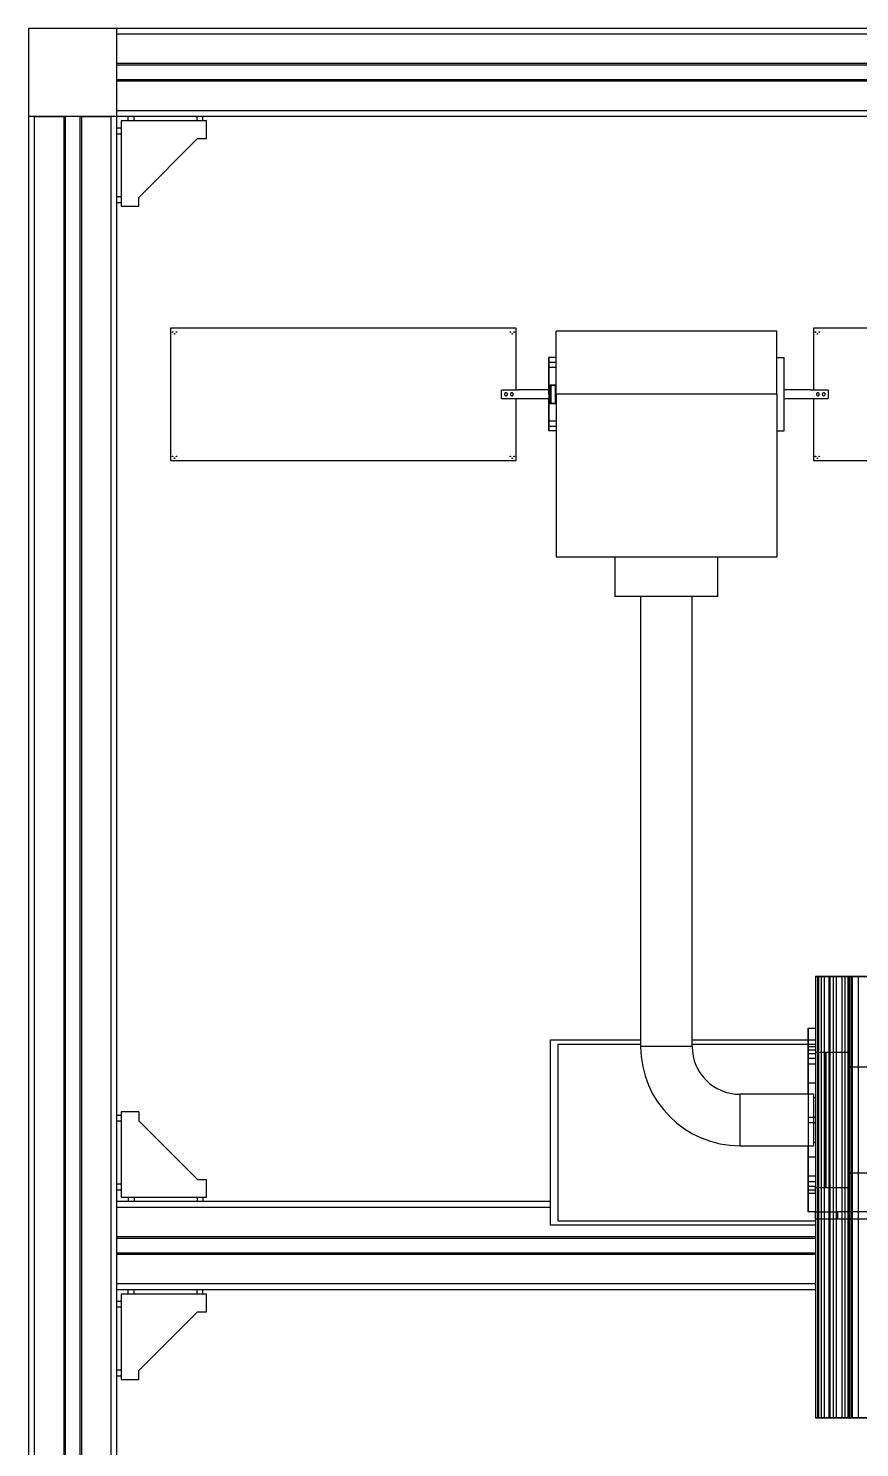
# Model space of a CAD drawing. Header units: millimetres. Extents: x 15 to 836, y 5 to 831.
# Drawn here: x 584.7 to 697.7, y 206.4 to 399.5 of the extents above; entities that cross this region are included whole.
import ezdxf

# ---------------------------------------------------------------- set-up
doc = ezdxf.new("R2010")
doc.units = ezdxf.units.MM

msp = doc.modelspace()

# ---------------------------------------------------------------- linework, layer by layer
at = {"color": 7, "linetype": 'Continuous', "lineweight": 25}
for p, q in [((596.67, 399.51), (584.67, 399.51)), ((584.67, 399.51), (584.67, 387.51)), ((596.67, 399.51), (596.67, 387.51)), ((756.67, 399.51), (596.67, 399.51)), ((756.67, 398.71), (596.67, 398.71)), ((596.67, 398.71), (596.67, 394.71)), ((756.67, 394.71), (596.67, 394.71)), ((756.67, 394.51), (596.67, 394.51)), ((756.67, 392.51), (596.67, 392.51)), ((596.67, 392.31), (596.67, 388.31)), ((756.67, 392.31), (596.67, 392.31)), ((756.67, 388.31), (596.67, 388.31)), ((596.67, 387.51), (584.67, 387.51)), ((584.67, 387.51), (584.67, 87.51)), ((585.47, 387.51), (585.47, 87.51)), ((585.47, 387.51), (589.47, 387.51)), ((589.47, 387.51), (589.47, 87.51)), ((589.67, 387.51), (589.67, 87.51)), ((591.67, 387.51), (591.67, 87.51)), ((591.87, 387.51), (591.87, 87.51)), ((591.87, 387.51), (595.87, 387.51)), ((595.87, 387.51), (595.87, 87.51)), ((756.67, 387.51), (596.67, 387.51)), ((596.67, 387.51), (596.67, 87.51)), ((597.27, 386.91), (597.27, 375.31)), ((608.87, 386.91), (597.27, 386.91)), ((598.25, 386.91), (598.25, 387.51)), ((599.05, 386.91), (599.05, 387.51)), ((607.6, 386.91), (607.6, 387.51)), ((608.4, 386.91), (608.4, 387.51)), ((608.87, 384.51), (608.87, 386.91)), ((597.27, 385.93), (596.67, 385.93)), ((597.27, 385.13), (596.67, 385.13)), ((599.67, 376.51), (607.67, 384.51)), ((607.67, 384.51), (608.87, 384.51)), ((597.27, 376.58), (596.67, 376.58)), ((599.67, 375.31), (599.67, 376.51)), ((597.27, 375.78), (596.67, 375.78)), ((597.27, 375.31), (599.67, 375.31)), ((604, 358.74), (604, 340.74)), ((651, 358.74), (604, 358.74)), ((651, 350.3), (651, 358.74)), ((656.41, 349.74), (656.41, 358.34)), ((686.41, 358.34), (656.41, 358.34)), ((686.41, 349.74), (686.41, 358.34)), ((691.4, 358.74), (691.4, 350.3)), ((738.4, 358.74), (691.4, 358.74)), ((655.41, 354.74), (655.41, 344.74)), ((656.41, 354.74), (655.41, 354.74)), ((655.41, 350.34), (655.41, 354.74)), ((656.41, 354.07), (655.41, 354.07)), ((656.41, 354.07), (655.41, 354.07)), ((655.41, 353.41), (655.41, 354.07)), ((655.41, 353.41), (655.41, 354.07)), ((655.41, 353.41), (656.41, 353.41)), ((655.41, 353.41), (656.41, 353.41)), ((686.41, 354.74), (687.41, 354.74)), ((687.41, 344.74), (687.41, 354.74)), ((649, 349.17), (649, 350.3)), ((651.4, 350.3), (649, 350.3)), ((655.61, 350.34), (651.4, 350.34)), ((651.4, 350.34), (651.4, 350.3)), ((655.61, 350.54), (655.41, 350.54)), ((655.41, 349.74), (655.41, 350.54)), ((655.41, 349.74), (655.41, 348.94)), ((656.41, 350.99), (655.61, 350.99)), ((655.61, 349.74), (655.61, 350.98)), ((655.61, 349.74), (655.61, 350.84)), ((655.61, 348.64), (655.61, 349.74)), ((655.61, 349.74), (655.61, 348.5)), ((656.31, 350.94), (655.71, 350.94)), ((655.71, 350.94), (655.71, 349.74)), ((655.71, 349.74), (655.71, 348.54)), ((656.31, 349.74), (656.31, 350.94)), ((656.31, 348.54), (656.31, 349.74)), ((686.41, 349.74), (656.41, 349.74)), ((656.41, 349.74), (656.41, 327.61)), ((686.41, 349.74), (686.41, 327.61)), ((691, 350.34), (687.41, 350.34)), ((691, 350.3), (691, 350.34)), ((693.4, 350.3), (691, 350.3)), ((693.4, 350.3), (693.4, 349.17)), ((649, 349.17), (651.4, 349.17)), ((651, 340.74), (651, 349.17)), ((651.4, 349.17), (651.4, 349.14)), ((651.4, 349.14), (655.61, 349.14)), ((655.41, 344.74), (655.41, 349.14)), ((655.41, 348.94), (655.61, 348.94)), ((655.61, 348.49), (656.41, 348.49)), ((655.71, 348.54), (656.31, 348.54)), ((687.41, 349.14), (691, 349.14)), ((691, 349.17), (693.4, 349.17)), ((691, 349.14), (691, 349.17)), ((691.4, 349.17), (691.4, 340.74)), ((656.41, 346.07), (655.41, 346.07)), ((656.41, 346.07), (655.41, 346.07)), ((655.41, 345.41), (655.41, 346.07)), ((655.41, 345.41), (655.41, 346.07)), ((655.41, 345.41), (656.41, 345.41)), ((655.41, 345.41), (656.41, 345.41)), ((656.41, 344.74), (655.41, 344.74)), ((686.41, 344.74), (687.41, 344.74)), ((604, 340.74), (651, 340.74)), ((691.4, 340.74), (738.4, 340.74)), ((656.41, 327.61), (686.41, 327.61)), ((664.41, 327.61), (664.41, 322.21)), ((678.41, 322.21), (678.41, 327.61)), ((678.41, 322.21), (664.41, 322.21)), ((667.91, 322.21), (667.91, 261.01)), ((674.91, 261.01), (674.91, 322.21)), ((691.67, 270.51), (692.47, 270.51)), ((691.67, 270.51), (691.67, 210.51)), ((691.97, 270.51), (691.67, 270.51)), ((692.47, 270.51), (691.67, 270.51)), ((691.67, 270.51), (691.67, 260.21)), ((691.67, 270.51), (692.47, 270.51)), ((691.97, 270.51), (691.97, 210.51)), ((692.87, 270.51), (691.97, 270.51)), ((692.07, 270.51), (695.27, 270.51)), ((692.07, 270.51), (692.07, 210.51)), ((693.64, 270.51), (692.07, 270.51)), ((692.47, 270.51), (696.47, 270.51)), ((692.47, 270.51), (692.47, 210.51)), ((692.47, 270.51), (692.47, 260.21)), ((692.87, 270.51), (692.87, 210.51)), ((693.47, 270.51), (692.87, 270.51)), ((694.07, 270.51), (693.47, 270.51)), ((693.47, 270.51), (693.47, 210.51)), ((693.64, 270.51), (693.64, 210.51)), ((694.47, 270.51), (693.64, 270.51)), ((694.07, 270.51), (694.07, 210.51)), ((694.47, 270.51), (694.47, 210.51)), ((695.68, 270.51), (694.47, 270.51)), ((695.27, 270.51), (695.27, 210.51)), ((695.27, 270.51), (696.11, 270.51)), ((696.67, 270.51), (695.67, 270.51)), ((695.67, 270.51), (695.67, 210.51)), ((695.67, 270.51), (696.27, 270.51)), ((697.47, 270.51), (695.68, 270.51)), ((695.68, 270.51), (695.68, 210.51)), ((695.68, 270.51), (697.47, 270.51)), ((696.07, 270.51), (696.07, 210.51)), ((699.27, 270.51), (696.08, 270.51)), ((696.11, 270.51), (696.11, 210.51)), ((696.11, 270.51), (697.47, 270.51)), ((696.27, 270.51), (696.27, 210.51)), ((696.27, 270.51), (699.07, 270.51)), ((696.47, 270.51), (696.47, 210.51)), ((696.47, 270.51), (696.67, 270.51)), ((696.47, 270.51), (696.47, 258.21)), ((696.67, 270.51), (696.67, 210.51)), ((696.67, 270.51), (696.67, 258.21)), ((696.67, 270.51), (698.67, 270.51)), ((697.47, 270.51), (697.47, 210.51)), ((690.67, 260.51), (690.67, 263.51)), ((690.67, 263.51), (691.67, 263.51)), ((690.67, 263.51), (690.67, 260.51)), ((691.67, 263.51), (691.67, 260.51)), ((655.67, 236.71), (655.67, 261.91)), ((655.67, 261.91), (667.91, 261.91)), ((656.67, 261.31), (656.67, 237.31)), ((656.67, 261.31), (667.91, 261.31)), ((674.91, 261.01), (667.91, 261.01)), ((674.91, 261.91), (691.67, 261.91)), ((674.91, 261.31), (691.67, 261.31)), ((691.67, 260.95), (690.67, 260.95)), ((691.67, 260.95), (690.67, 260.95)), ((690.67, 260.95), (690.67, 260.07)), ((690.67, 260.07), (690.67, 260.95)), ((691.67, 260.95), (691.67, 260.07)), ((690.67, 260.51), (690.67, 241.51)), ((691.67, 260.51), (690.67, 260.51)), ((690.67, 254.51), (690.67, 260.51)), ((690.67, 260.07), (691.67, 260.07)), ((690.67, 260.07), (691.67, 260.07)), ((691.67, 259.37), (690.67, 259.37)), ((690.67, 259.37), (690.67, 258.65)), ((691.67, 260.51), (691.67, 241.51)), ((693.07, 260.21), (691.67, 260.21)), ((691.67, 260.21), (691.67, 247.49)), ((696.27, 260.21), (693.07, 260.21)), ((693.07, 241.81), (693.07, 260.21)), ((693.07, 260.21), (693.07, 247.49)), ((696.27, 241.81), (696.27, 260.21)), ((690.67, 258.65), (691.67, 258.65)), ((721.47, 258.21), (696.27, 258.21)), ((691.67, 256.01), (690.67, 256.01)), ((690.67, 256.01), (690.67, 246.02)), ((690.67, 254.51), (690.67, 256.01)), ((691.41, 254.51), (681.41, 254.51)), ((681.41, 254.51), (681.41, 247.51)), ((691.41, 254.51), (691.41, 247.51)), ((691.67, 254.01), (691.41, 254.01)), ((597.27, 251.63), (596.67, 251.63)), ((597.27, 252.11), (597.27, 240.51)), ((599.67, 252.11), (597.27, 252.11)), ((599.67, 252.11), (599.67, 250.91)), ((691.67, 251.37), (690.67, 251.37)), ((690.67, 251.37), (690.67, 250.65)), ((597.27, 250.83), (596.67, 250.83)), ((599.67, 250.91), (607.67, 242.91)), ((690.67, 250.65), (691.67, 250.65)), ((681.41, 247.51), (691.41, 247.51)), ((690.67, 241.51), (690.67, 247.51)), ((691.41, 248.01), (691.67, 248.01)), ((691.67, 247.49), (691.67, 241.81)), ((693.07, 247.49), (693.07, 241.81)), ((690.67, 246.01), (691.67, 246.01)), ((691.67, 243.37), (690.67, 243.37)), ((690.67, 243.37), (690.67, 242.65)), ((696.27, 243.81), (698.67, 243.81)), ((696.47, 243.81), (696.47, 238.51)), ((696.67, 243.81), (696.67, 238.51)), ((597.27, 242.28), (596.67, 242.28)), ((597.27, 241.48), (596.67, 241.48)), ((607.67, 242.91), (608.87, 242.91)), ((608.87, 240.51), (608.87, 242.91)), ((690.67, 242.65), (691.67, 242.65)), ((691.67, 241.95), (690.67, 241.95)), ((691.67, 241.95), (690.67, 241.95)), ((690.67, 241.07), (690.67, 241.95)), ((690.67, 241.95), (690.67, 241.07)), ((690.67, 241.51), (691.67, 241.51)), ((690.67, 238.51), (690.67, 241.51)), ((690.67, 241.51), (690.67, 238.51)), ((691.67, 241.07), (691.67, 241.95)), ((691.67, 241.81), (693.07, 241.81)), ((691.67, 241.81), (691.67, 238.51)), ((691.67, 241.51), (691.67, 238.51)), ((692.47, 241.81), (692.47, 238.51)), ((693.07, 241.81), (696.27, 241.81)), ((655.67, 239.91), (596.67, 239.91)), ((597.27, 240.51), (608.87, 240.51)), ((598.25, 240.51), (598.25, 239.91)), ((599.05, 240.51), (599.05, 239.91)), ((607.6, 240.51), (607.6, 239.91)), ((608.4, 240.51), (608.4, 239.91)), ((690.67, 241.07), (691.67, 241.07)), ((690.67, 241.07), (691.67, 241.07)), ((655.67, 239.11), (596.67, 239.11)), ((691.67, 238.51), (690.67, 238.51)), ((691.67, 237.51), (691.67, 238.51)), ((691.67, 238.51), (694.67, 238.51)), ((694.67, 237.51), (691.67, 237.51)), ((691.67, 237.51), (691.67, 210.51)), ((692.47, 237.51), (692.47, 210.51)), ((694.67, 238.51), (694.67, 237.51)), ((703.67, 238.51), (694.67, 238.51)), ((703.67, 237.51), (694.67, 237.51)), ((696.47, 237.51), (696.47, 210.51)), ((696.67, 237.51), (696.67, 210.51)), ((691.67, 236.71), (655.67, 236.71)), ((656.67, 237.31), (691.67, 237.31)), ((691.67, 235.11), (596.67, 235.11)), ((691.67, 234.91), (596.67, 234.91)), ((691.67, 232.91), (596.67, 232.91)), ((691.67, 232.71), (596.67, 232.71)), ((691.67, 228.71), (596.67, 228.71)), ((691.67, 227.91), (596.67, 227.91)), ((598.25, 227.31), (598.25, 227.91)), ((599.05, 227.31), (599.05, 227.91)), ((607.6, 227.31), (607.6, 227.91)), ((608.4, 227.31), (608.4, 227.91)), ((597.27, 226.33), (596.67, 226.33)), ((597.27, 227.31), (597.27, 215.71)), ((608.87, 227.31), (597.27, 227.31)), ((608.87, 224.91), (608.87, 227.31)), ((597.27, 225.53), (596.67, 225.53)), ((599.67, 216.91), (607.67, 224.91)), ((607.67, 224.91), (608.87, 224.91)), ((597.27, 216.98), (596.67, 216.98)), ((599.67, 215.71), (599.67, 216.91)), ((597.27, 216.18), (596.67, 216.18)), ((597.27, 215.71), (599.67, 215.71)), ((691.67, 210.51), (692.47, 210.51)), ((691.97, 210.51), (691.67, 210.51)), ((692.47, 210.51), (691.67, 210.51)), ((691.67, 210.51), (692.47, 210.51)), ((692.87, 210.51), (691.97, 210.51)), ((692.07, 210.51), (695.27, 210.51)), ((693.64, 210.51), (692.07, 210.51)), ((692.47, 210.51), (696.47, 210.51)), ((693.47, 210.51), (692.87, 210.51)), ((694.07, 210.51), (693.47, 210.51)), ((694.47, 210.51), (693.64, 210.51)), ((695.68, 210.51), (694.47, 210.51)), ((695.27, 210.51), (696.11, 210.51)), ((696.67, 210.51), (695.67, 210.51)), ((695.67, 210.51), (696.27, 210.51)), ((697.47, 210.51), (695.68, 210.51)), ((695.68, 210.51), (697.47, 210.51)), ((699.27, 210.51), (696.08, 210.51)), ((696.11, 210.51), (697.47, 210.51)), ((696.27, 210.51), (699.07, 210.51)), ((696.47, 210.51), (696.67, 210.51)), ((696.67, 210.51), (698.67, 210.51))]:
    msp.add_line(p, q, dxfattribs=at)
for centre in [(604.28, 358.2), (604.54, 357.94), (604.79, 358.2), (650.2, 358.2), (650.46, 357.94), (650.71, 358.2), (691.68, 358.2), (691.94, 357.94), (692.19, 358.2), (604.28, 341.28), (604.54, 341.02), (604.79, 341.28), (650.2, 341.28), (650.46, 341.02), (650.71, 341.28), (691.68, 341.28), (691.94, 341.02), (692.19, 341.28)]:
    msp.add_circle(centre, 0.045, dxfattribs=at)
for centre, radius, start, end in [((655.71, 350.84), 0.1, 90, 180), ((656.31, 350.84), 0.1, 0, 90), ((655.71, 348.64), 0.1, 180, 270), ((656.31, 348.64), 0.1, 270, 0), ((681.41, 261.01), 13.5, 180, 270), ((681.41, 261.01), 6.5, 180, 270)]:
    msp.add_arc(centre, radius, start, end, dxfattribs=at)
for points, knots in [([(649.4, 349.74), (649.4, 349.76), (649.4, 349.8), (649.44, 349.86), (649.48, 349.91), (649.55, 349.93), (649.62, 349.94), (649.68, 349.92), (649.73, 349.89), (649.78, 349.84), (649.8, 349.77), (649.8, 349.7), (649.78, 349.64), (649.74, 349.59), (649.68, 349.55), (649.61, 349.53), (649.55, 349.54), (649.49, 349.57), (649.44, 349.61), (649.4, 349.67), (649.4, 349.72), (649.4, 349.74)], [0, 0, 0, 0, 0.051721, 0.103381, 0.156663, 0.211449, 0.264367, 0.314887, 0.366242, 0.420274, 0.474812, 0.526979, 0.577655, 0.629681, 0.684062, 0.738299, 0.78975, 0.840251, 0.892967, 0.947713, 1, 1, 1, 1]), ([(650.2, 349.74), (650.2, 349.76), (650.2, 349.8), (650.24, 349.86), (650.28, 349.91), (650.35, 349.93), (650.42, 349.94), (650.48, 349.92), (650.53, 349.89), (650.58, 349.84), (650.6, 349.77), (650.6, 349.7), (650.58, 349.64), (650.54, 349.59), (650.48, 349.55), (650.41, 349.53), (650.35, 349.54), (650.29, 349.57), (650.24, 349.61), (650.2, 349.67), (650.2, 349.72), (650.2, 349.74)], [0, 0, 0, 0, 0.0517213, 0.1033808, 0.1566628, 0.2114489, 0.264367, 0.3148865, 0.3662422, 0.4202737, 0.4748118, 0.526979, 0.577655, 0.6296814, 0.6840622, 0.7382989, 0.7897503, 0.840251, 0.8929667, 0.9477134, 1, 1, 1, 1]), ([(691.8, 349.74), (691.8, 349.76), (691.8, 349.8), (691.84, 349.86), (691.88, 349.91), (691.95, 349.93), (692.02, 349.94), (692.08, 349.92), (692.13, 349.89), (692.18, 349.84), (692.2, 349.77), (692.2, 349.7), (692.18, 349.64), (692.14, 349.59), (692.08, 349.55), (692.01, 349.53), (691.95, 349.54), (691.89, 349.57), (691.84, 349.61), (691.8, 349.67), (691.8, 349.72), (691.8, 349.74)], [0, 0, 0, 0, 0.051721, 0.103381, 0.156663, 0.211449, 0.264367, 0.314887, 0.366242, 0.420274, 0.474812, 0.526979, 0.577655, 0.629681, 0.684062, 0.738299, 0.78975, 0.840251, 0.892967, 0.947713, 1, 1, 1, 1]), ([(692.6, 349.74), (692.6, 349.76), (692.6, 349.8), (692.64, 349.86), (692.68, 349.91), (692.75, 349.93), (692.82, 349.94), (692.88, 349.92), (692.93, 349.89), (692.98, 349.84), (693, 349.77), (693, 349.7), (692.98, 349.64), (692.94, 349.59), (692.88, 349.55), (692.81, 349.53), (692.75, 349.54), (692.69, 349.57), (692.64, 349.61), (692.6, 349.67), (692.6, 349.72), (692.6, 349.74)], [0, 0, 0, 0, 0.051721, 0.103381, 0.156663, 0.211449, 0.264367, 0.314887, 0.366242, 0.420274, 0.474812, 0.526979, 0.577655, 0.629681, 0.684062, 0.738299, 0.78975, 0.840251, 0.892967, 0.947713, 1, 1, 1, 1])]:
    msp.add_open_spline(points, degree=3, knots=knots, dxfattribs=at)

doc.saveas('drawing.dxf')
